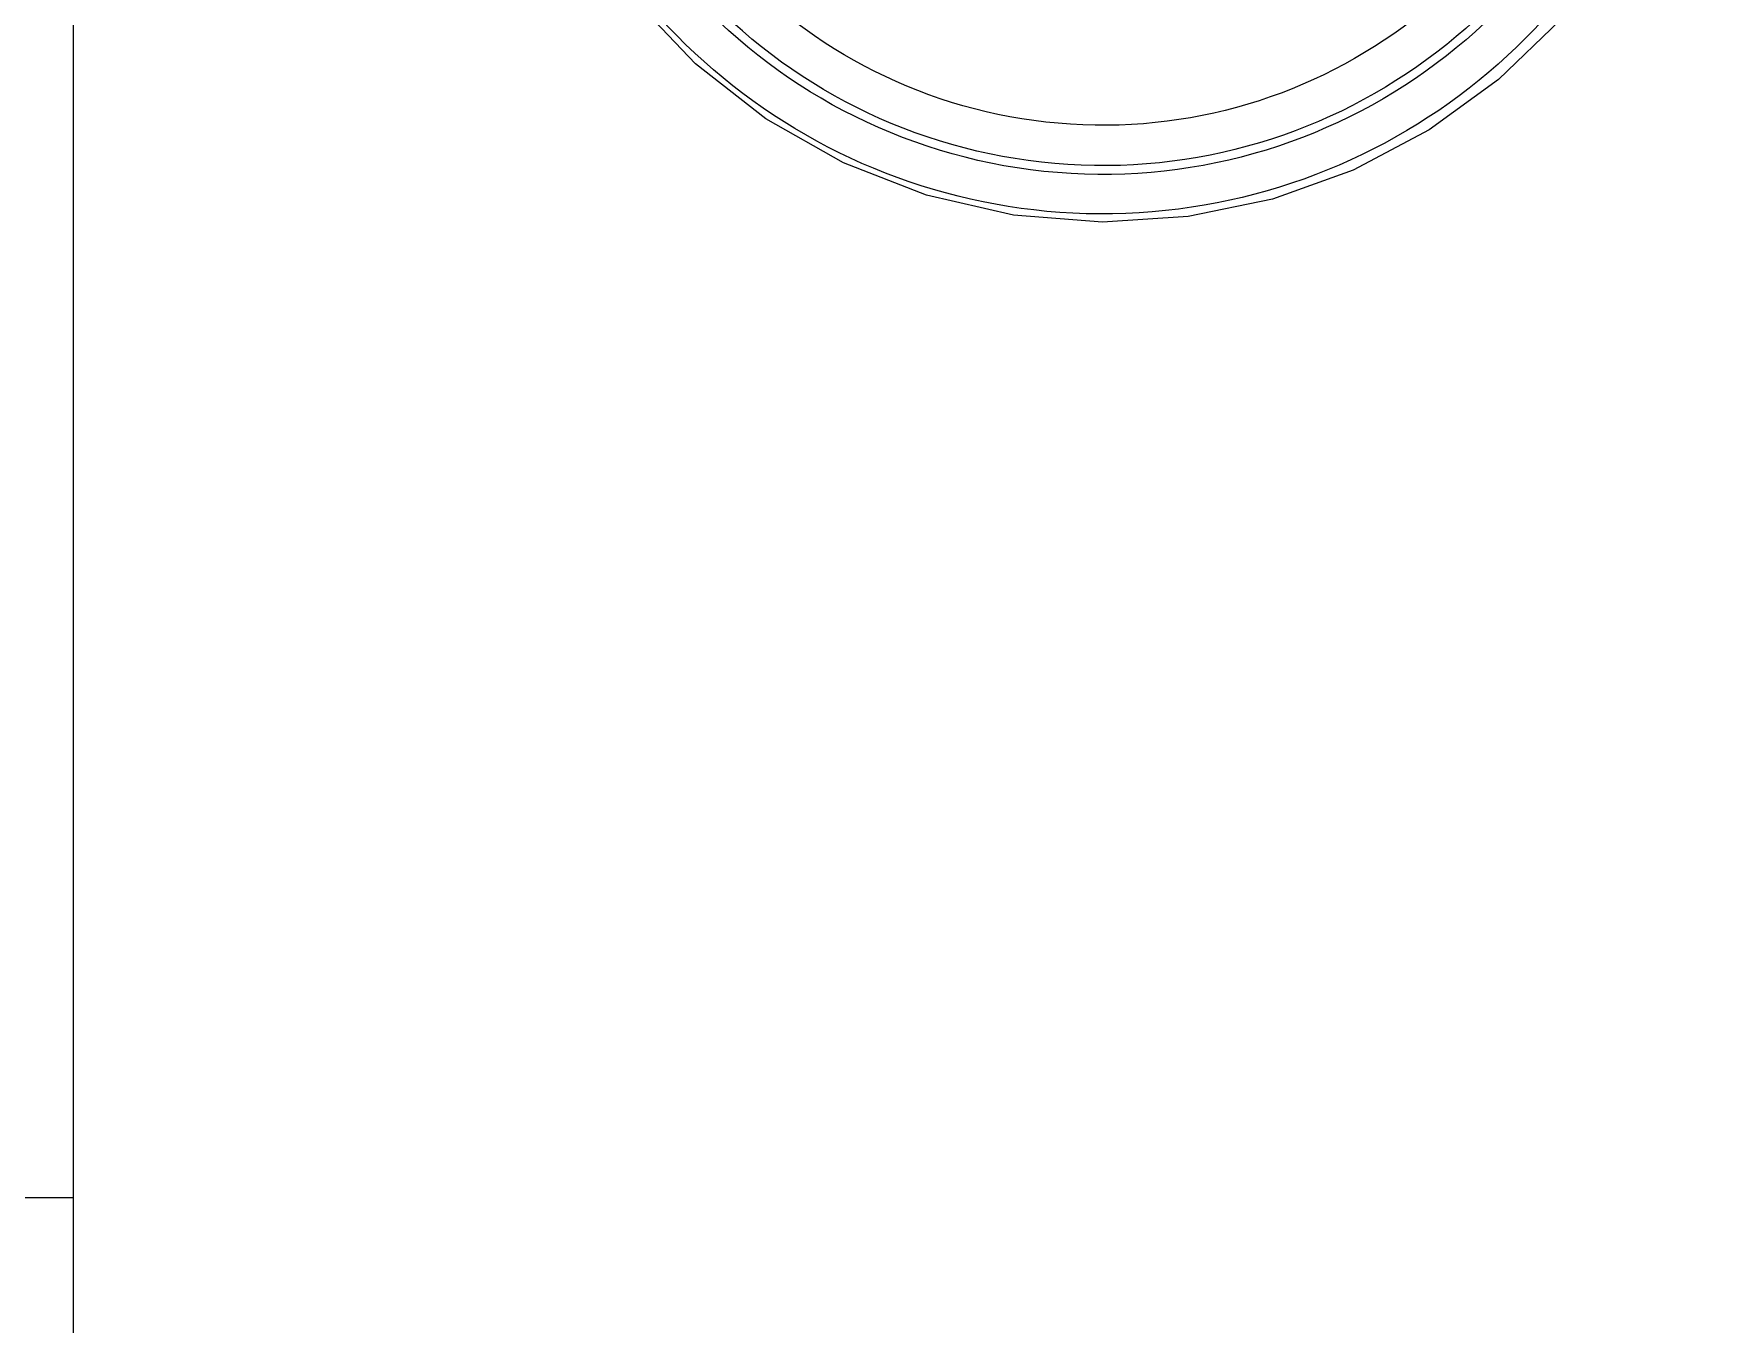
# Model space of a CAD drawing. Header units: millimetres. Extents: x 732 to 1037, y 127 to 299.
# Drawn here: x 734.3796 to 734.5066, y 282.9629 to 283.0608 of the extents above; entities that cross this region are included whole.
import ezdxf

# ---------------------------------------------------------------- set-up
doc = ezdxf.new("R2010")
doc.units = ezdxf.units.MM
doc.layers.add('I-ARQ', color=8, linetype='Continuous')

msp = doc.modelspace()

# ---------------------------------------------------------------- linework, layer by layer
at = {"layer": 'I-ARQ'}
for p, q in [((734.38258, 283.80253), (734.38258, 282.58021)), ((734.38258, 282.97253), (734.23258, 282.97253))]:
    msp.add_line(p, q, dxfattribs=at)
for points, knots in [([(734.50245, 283.08566), (734.49889, 283.06389), (734.47922, 283.04851), (734.45725, 283.05029), (734.45725, 283.05029), (734.43527, 283.05208), (734.41834, 283.07043), (734.41834, 283.09248)], [0, 0, 0, 0, 0.5, 0.5, 0.5, 0.5, 1, 1, 1, 1]), ([(734.5017, 283.08525), (734.49795, 283.06397), (734.47856, 283.0491), (734.45704, 283.05098), (734.45704, 283.05098), (734.43552, 283.05286), (734.41901, 283.07088), (734.41901, 283.09248)], [0, 0, 0, 0, 0.5, 0.5, 0.5, 0.5, 1, 1, 1, 1]), ([(734.49869, 283.08578), (734.49521, 283.06607), (734.47725, 283.05228), (734.45731, 283.05403), (734.45731, 283.05403), (734.43737, 283.05577), (734.42207, 283.07247), (734.42207, 283.09248)], [0, 0, 0, 0, 0.5, 0.5, 0.5, 0.5, 1, 1, 1, 1]), ([(734.5054, 283.08517), (734.50192, 283.06391), (734.48396, 283.04803), (734.46243, 283.04719), (734.46243, 283.04719), (734.4409, 283.04636), (734.42176, 283.06079), (734.41664, 283.08173)], [0, 0, 0, 0, 0.5, 0.5, 0.5, 0.5, 1, 1, 1, 1]), ([(734.50657, 283.08498), (734.50657, 283.08498), (734.50503, 283.07867), (734.50503, 283.07867), (734.50503, 283.07867), (734.50503, 283.07867), (734.50262, 283.07263), (734.50262, 283.07263), (734.50262, 283.07263), (734.50262, 283.07263), (734.49939, 283.06699), (734.49939, 283.06699), (734.49939, 283.06699), (734.49939, 283.06699), (734.49539, 283.06186), (734.49539, 283.06186), (734.49539, 283.06186), (734.49539, 283.06186), (734.49071, 283.05735), (734.49071, 283.05735), (734.49071, 283.05735), (734.49071, 283.05735), (734.48544, 283.05353), (734.48544, 283.05353), (734.48544, 283.05353), (734.48544, 283.05353), (734.47968, 283.05048), (734.47968, 283.05048), (734.47968, 283.05048), (734.47968, 283.05048), (734.47355, 283.04828), (734.47355, 283.04828), (734.47355, 283.04828), (734.47355, 283.04828), (734.46717, 283.04695), (734.46717, 283.04695), (734.46717, 283.04695), (734.46717, 283.04695), (734.46067, 283.04653), (734.46067, 283.04653)], [0, 0, 0, 0, 0.1, 0.1, 0.1, 0.1, 0.2, 0.2, 0.2, 0.2, 0.3, 0.3, 0.3, 0.3, 0.4, 0.4, 0.4, 0.4, 0.5, 0.5, 0.5, 0.5, 0.6, 0.6, 0.6, 0.6, 0.7, 0.7, 0.7, 0.7, 0.8, 0.8, 0.8, 0.8, 0.9, 0.9, 0.9, 0.9, 1, 1, 1, 1]), ([(734.46067, 283.04653), (734.46067, 283.04653), (734.45392, 283.04706), (734.45392, 283.04706), (734.45392, 283.04706), (734.45392, 283.04706), (734.44732, 283.04857), (734.44732, 283.04857), (734.44732, 283.04857), (734.44732, 283.04857), (734.44101, 283.05103), (734.44101, 283.05103), (734.44101, 283.05103), (734.44101, 283.05103), (734.43513, 283.05437), (734.43513, 283.05437), (734.43513, 283.05437), (734.43513, 283.05437), (734.4298, 283.05854), (734.4298, 283.05854), (734.4298, 283.05854), (734.4298, 283.05854), (734.42514, 283.06344), (734.42514, 283.06344), (734.42514, 283.06344), (734.42514, 283.06344), (734.42124, 283.06896), (734.42124, 283.06896), (734.42124, 283.06896), (734.42124, 283.06896), (734.4182, 283.07499), (734.4182, 283.07499), (734.4182, 283.07499), (734.4182, 283.07499), (734.41607, 283.0814), (734.41607, 283.0814)], [0, 0, 0, 0, 0.111111, 0.111111, 0.111111, 0.111111, 0.222222, 0.222222, 0.222222, 0.222222, 0.333333, 0.333333, 0.333333, 0.333333, 0.444444, 0.444444, 0.444444, 0.444444, 0.555556, 0.555556, 0.555556, 0.555556, 0.666667, 0.666667, 0.666667, 0.666667, 0.777778, 0.777778, 0.777778, 0.777778, 0.888889, 0.888889, 0.888889, 0.888889, 1, 1, 1, 1])]:
    msp.add_open_spline(points, degree=3, knots=knots, dxfattribs=at)

doc.saveas('drawing.dxf')
